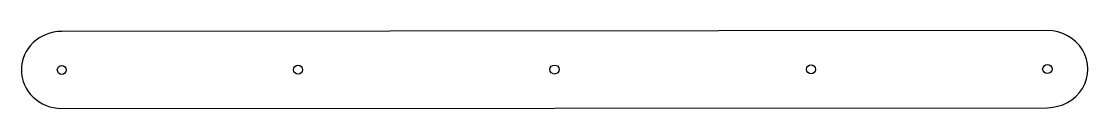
# Model space of a CAD drawing. Header units: millimetres. Extents: x 3 to 419, y 4 to 34.
import ezdxf

# ---------------------------------------------------------------- set-up
doc = ezdxf.new("R2010")
doc.units = ezdxf.units.MM
doc.header["$MEASUREMENT"] = 0

msp = doc.modelspace()

# ---------------------------------------------------------------- linework, layer by layer
for p, q in [((402.51, 34.38), (18.68, 34.08)), ((18.68, 4.08), (402.55, 4.38))]:
    msp.add_line(p, q)
for centre in [(18.7, 19.08), (110.72, 19.15), (310.52, 19.27)]:
    msp.add_circle(centre, 1.75)
for centre, major_axis, end_param in [((18.7, 19.08), (-15.75, 0), 7.853162), ((402.54, 19.38), (15.75, 0), 7.855622)]:
    msp.add_ellipse(centre, major_axis=major_axis, ratio=0.952381, start_param=4.713209, end_param=end_param)
for centre in [(210.62, 19.23), (402.54, 19.38)]:
    msp.add_ellipse(centre, major_axis=(-1.84, 0), ratio=0.952381)

doc.saveas('drawing.dxf')
